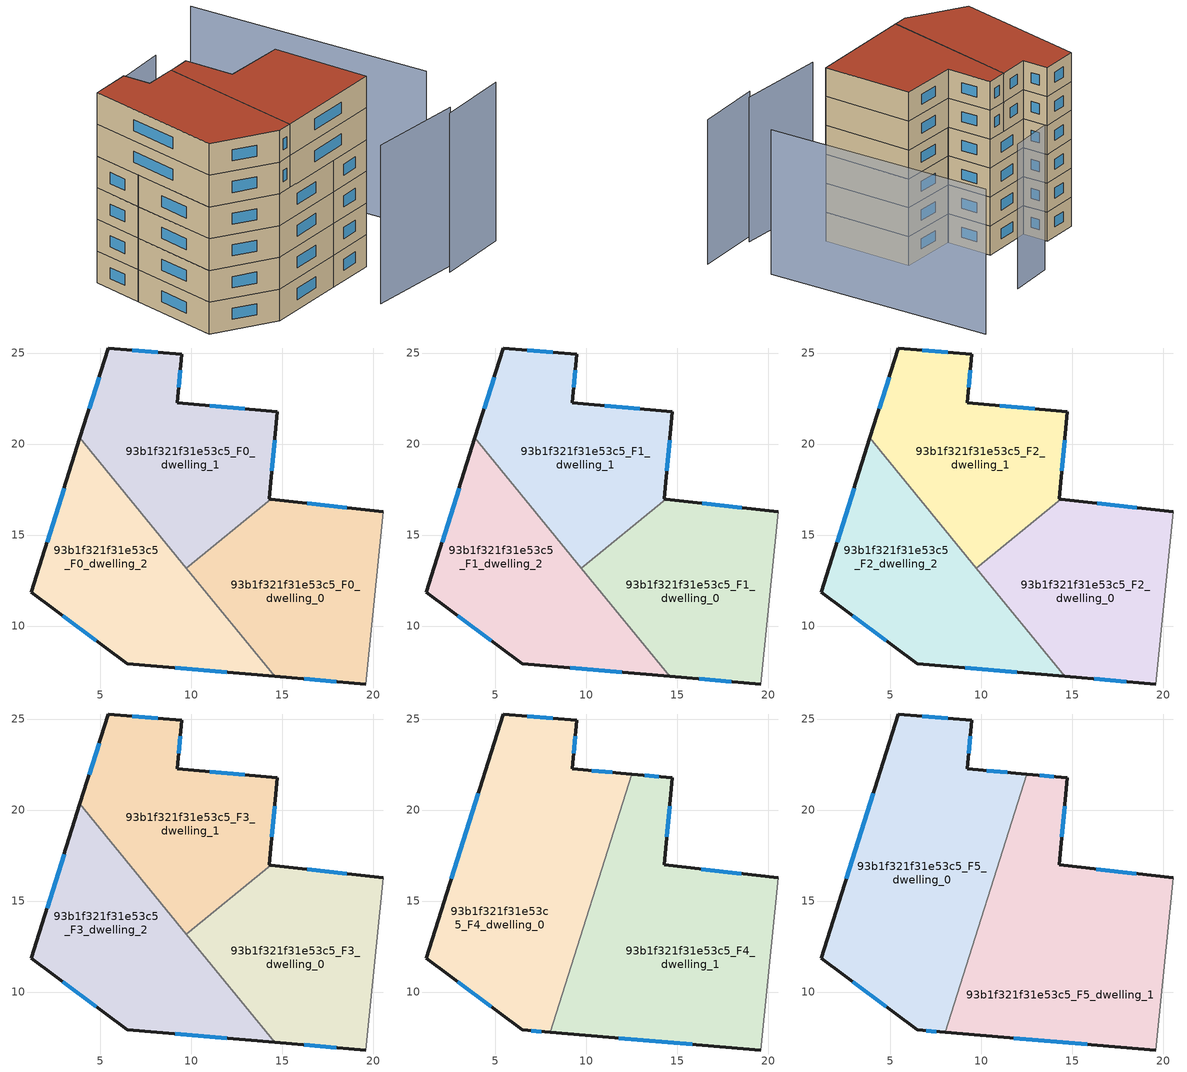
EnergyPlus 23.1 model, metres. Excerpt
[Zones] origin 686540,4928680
93b1f321f31e53c5_F0_dwelling_0
 floor ground (EU_floor_Construction): 20.54,16.26 19.6,6.82 14.58,7.24 9.72,13.19 14.37,16.98 z0
 wall outside (EU_wall_Construction): 14.58,7.24 19.6,6.82 / 20.54,16.26 14.37,16.98 z0:3
 wall adiabatic (EU_wall_Construction): 19.6,6.82 20.54,16.26 z0:3
 wall to 93b1f321f31e53c5_F0_dwelling_1 (EU_wall_Construction): 14.37,16.98 9.72,13.19 z0:3
 wall to 93b1f321f31e53c5_F0_dwelling_2 (EU_wall_Construction): 9.72,13.19 14.58,7.24 z0:3
 window (EU_Window_Construction): 16.21,7.1 17.97,6.95 / 18.54,16.5 16.38,16.75 z0.98:2.02
93b1f321f31e53c5_F0_dwelling_1
 floor ground (EU_floor_Construction): 14.72,21.78 14.3,16.99 14.37,16.98 9.72,13.19 3.89,20.34 5.44,25.28 9.48,24.92 9.24,22.25 z0
 wall outside (EU_wall_Construction): 14.37,16.98 14.3,16.99 14.72,21.78 9.24,22.25 9.48,24.92 5.44,25.28 3.89,20.34 z0:3
 wall to 93b1f321f31e53c5_F0_dwelling_2 (EU_wall_Construction): 3.89,20.34 9.72,13.19 z0:3
 window (EU_Window_Construction): 14.44,18.54 14.59,20.22 / 4.94,23.67 4.4,21.94 / 8.17,25.04 6.76,25.16 / 9.32,23.12 9.4,24.06 / 12.94,21.93 11.03,22.1 z0.98:2.02
93b1f321f31e53c5_F0_dwelling_2
 floor ground (EU_floor_Construction): 3.89,20.34 14.58,7.24 6.49,7.92 1.22,11.86 z0
 wall outside (EU_wall_Construction): 3.89,20.34 1.22,11.86 6.49,7.92 14.58,7.24 z0:3
 window (EU_Window_Construction): 9.12,7.7 11.95,7.46 / 2.94,10.57 4.78,9.2 / 3.02,17.58 2.09,14.61 z0.98:2.02
93b1f321f31e53c5_F1_dwelling_0
 floor to 93b1f321f31e53c5_F0_dwelling_0 (EU_floor_Construction): 20.54,16.26 19.6,6.82 14.58,7.24 9.72,13.19 14.37,16.98 z3
 wall outside (EU_wall_Construction): 14.58,7.24 19.6,6.82 / 20.54,16.26 14.37,16.98 z3:6
 wall adiabatic (EU_wall_Construction): 19.6,6.82 20.54,16.26 z3:6
 wall to 93b1f321f31e53c5_F1_dwelling_1 (EU_wall_Construction): 14.37,16.98 9.72,13.19 z3:6
 wall to 93b1f321f31e53c5_F1_dwelling_2 (EU_wall_Construction): 9.72,13.19 14.58,7.24 z3:6
 window (EU_Window_Construction): 16.21,7.1 17.97,6.95 / 18.54,16.5 16.38,16.75 z3.98:5.02
93b1f321f31e53c5_F1_dwelling_1
 floor to 93b1f321f31e53c5_F0_dwelling_1 (EU_floor_Construction): 14.72,21.78 14.3,16.99 14.37,16.98 9.72,13.19 3.89,20.34 5.44,25.28 9.48,24.92 9.24,22.25 z3
 wall outside (EU_wall_Construction): 14.37,16.98 14.3,16.99 14.72,21.78 9.24,22.25 9.48,24.92 5.44,25.28 3.89,20.34 z3:6
 wall to 93b1f321f31e53c5_F1_dwelling_2 (EU_wall_Construction): 3.89,20.34 9.72,13.19 z3:6
 window (EU_Window_Construction): 14.44,18.54 14.59,20.22 / 4.94,23.67 4.4,21.94 / 8.17,25.04 6.76,25.16 / 9.32,23.12 9.4,24.06 / 12.94,21.93 11.03,22.1 z3.98:5.02
93b1f321f31e53c5_F1_dwelling_2
 floor to 93b1f321f31e53c5_F0_dwelling_2 (EU_floor_Construction): 3.89,20.34 14.58,7.24 6.49,7.92 1.22,11.86 z3
 wall outside (EU_wall_Construction): 3.89,20.34 1.22,11.86 6.49,7.92 14.58,7.24 z3:6
 window (EU_Window_Construction): 9.12,7.7 11.95,7.46 / 2.94,10.57 4.78,9.2 / 3.02,17.58 2.09,14.61 z3.98:5.02
93b1f321f31e53c5_F2_dwelling_0
 floor to 93b1f321f31e53c5_F1_dwelling_0 (EU_floor_Construction): 20.54,16.26 19.6,6.82 14.58,7.24 9.72,13.19 14.37,16.98 z6
 wall outside (EU_wall_Construction): 14.58,7.24 19.6,6.82 / 20.54,16.26 14.37,16.98 z6:9
 wall adiabatic (EU_wall_Construction): 19.6,6.82 20.54,16.26 z6:9
 wall to 93b1f321f31e53c5_F2_dwelling_1 (EU_wall_Construction): 14.37,16.98 9.72,13.19 z6:9
 wall to 93b1f321f31e53c5_F2_dwelling_2 (EU_wall_Construction): 9.72,13.19 14.58,7.24 z6:9
 window (EU_Window_Construction): 16.21,7.1 17.97,6.95 / 18.54,16.5 16.38,16.75 z6.98:8.02
93b1f321f31e53c5_F2_dwelling_1
 floor to 93b1f321f31e53c5_F1_dwelling_1 (EU_floor_Construction): 14.72,21.78 14.3,16.99 14.37,16.98 9.72,13.19 3.89,20.34 5.44,25.28 9.48,24.92 9.24,22.25 z6
 wall outside (EU_wall_Construction): 14.37,16.98 14.3,16.99 14.72,21.78 9.24,22.25 9.48,24.92 5.44,25.28 3.89,20.34 z6:9
 wall to 93b1f321f31e53c5_F2_dwelling_2 (EU_wall_Construction): 3.89,20.34 9.72,13.19 z6:9
 window (EU_Window_Construction): 14.44,18.54 14.59,20.22 / 4.94,23.67 4.4,21.94 / 8.17,25.04 6.76,25.16 / 9.32,23.12 9.4,24.06 / 12.94,21.93 11.03,22.1 z6.98:8.02
93b1f321f31e53c5_F2_dwelling_2
 floor to 93b1f321f31e53c5_F1_dwelling_2 (EU_floor_Construction): 3.89,20.34 14.58,7.24 6.49,7.92 1.22,11.86 z6
 wall outside (EU_wall_Construction): 3.89,20.34 1.22,11.86 6.49,7.92 14.58,7.24 z6:9
 window (EU_Window_Construction): 9.12,7.7 11.95,7.46 / 2.94,10.57 4.78,9.2 / 3.02,17.58 2.09,14.61 z6.98:8.02
93b1f321f31e53c5_F3_dwelling_0
 floor to 93b1f321f31e53c5_F2_dwelling_0 (EU_floor_Construction): 20.54,16.26 19.6,6.82 14.58,7.24 9.72,13.19 14.37,16.98 z9
 wall outside (EU_wall_Construction): 14.58,7.24 19.6,6.82 / 20.54,16.26 14.37,16.98 z9:12
 wall adiabatic (EU_wall_Construction): 19.6,6.82 20.54,16.26 z9:12
 wall to 93b1f321f31e53c5_F3_dwelling_1 (EU_wall_Construction): 14.37,16.98 9.72,13.19 z9:12
 wall to 93b1f321f31e53c5_F3_dwelling_2 (EU_wall_Construction): 9.72,13.19 14.58,7.24 z9:12
 window (EU_Window_Construction): 16.21,7.1 17.97,6.95 / 18.54,16.5 16.38,16.75 z9.98:11.02
93b1f321f31e53c5_F3_dwelling_1
 floor to 93b1f321f31e53c5_F2_dwelling_1 (EU_floor_Construction): 14.72,21.78 14.3,16.99 14.37,16.98 9.72,13.19 3.89,20.34 5.44,25.28 9.48,24.92 9.24,22.25 z9
 wall outside (EU_wall_Construction): 14.37,16.98 14.3,16.99 14.72,21.78 9.24,22.25 9.48,24.92 5.44,25.28 3.89,20.34 z9:12
 wall to 93b1f321f31e53c5_F3_dwelling_2 (EU_wall_Construction): 3.89,20.34 9.72,13.19 z9:12
 window (EU_Window_Construction): 14.44,18.54 14.59,20.22 / 4.94,23.67 4.4,21.94 / 8.17,25.04 6.76,25.16 / 9.32,23.12 9.4,24.06 / 12.94,21.93 11.03,22.1 z9.98:11.02
93b1f321f31e53c5_F3_dwelling_2
 floor to 93b1f321f31e53c5_F2_dwelling_2 (EU_floor_Construction): 3.89,20.34 14.58,7.24 6.49,7.92 1.22,11.86 z9
 wall outside (EU_wall_Construction): 3.89,20.34 1.22,11.86 6.49,7.92 14.58,7.24 z9:12
 window (EU_Window_Construction): 9.12,7.7 11.95,7.46 / 2.94,10.57 4.78,9.2 / 3.02,17.58 2.09,14.61 z9.98:11.02
93b1f321f31e53c5_F4_dwelling_0
 floor to 93b1f321f31e53c5_F3_dwelling_1 (EU_floor_Construction): 9.48,24.92 9.24,22.25 12.5,21.97 9.72,13.19 3.89,20.34 5.44,25.28 z12
 floor to 93b1f321f31e53c5_F3_dwelling_2 (EU_floor_Construction): 3.89,20.34 9.72,13.19 8.03,7.79 6.49,7.92 1.22,11.86 z12
 wall outside (EU_wall_Construction): 12.5,21.97 9.24,22.25 9.48,24.92 5.44,25.28 1.22,11.86 6.49,7.92 8.03,7.79 z12:15
 wall to 93b1f321f31e53c5_F4_dwelling_1 (EU_wall_Construction): 8.03,7.79 12.5,21.97 z12:15
 window (EU_Window_Construction): 11.44,22.06 10.3,22.16 / 6.99,7.87 7.53,7.83 / 2.94,10.57 4.78,9.2 / 4.07,20.91 2.6,16.22 / 8.17,25.04 6.76,25.16 / 9.32,23.12 9.4,24.06 z12.98:14.02
93b1f321f31e53c5_F4_dwelling_1
 floor to 93b1f321f31e53c5_F3_dwelling_0 (EU_floor_Construction): 20.54,16.26 19.6,6.82 14.58,7.24 9.73,13.18 9.73,13.19 14.37,16.98 z12
 floor to 93b1f321f31e53c5_F3_dwelling_1 (EU_floor_Construction): 14.72,21.78 14.3,16.99 14.37,16.98 9.73,13.19 12.5,21.97 z12
 floor to 93b1f321f31e53c5_F3_dwelling_2 (EU_floor_Construction): 9.73,13.18 14.58,7.24 8.03,7.79 z12
 wall outside (EU_wall_Construction): 8.03,7.79 19.6,6.82 / 20.54,16.26 14.3,16.99 14.72,21.78 12.5,21.97 z12:15
 wall adiabatic (EU_wall_Construction): 19.6,6.82 20.54,16.26 z12:15
 window (EU_Window_Construction): 11.79,7.47 15.84,7.13 / 14,21.84 13.22,21.91 / 14.44,18.54 14.59,20.22 / 18.51,16.5 16.33,16.75 z12.98:14.02
93b1f321f31e53c5_F5_dwelling_0
 floor to 93b1f321f31e53c5_F4_dwelling_0 (EU_floor_Construction): 9.48,24.92 9.24,22.25 12.5,21.97 8.03,7.79 6.49,7.92 1.22,11.86 5.44,25.28 z15
 wall outside (EU_wall_Construction): 12.5,21.97 9.24,22.25 9.48,24.92 5.44,25.28 1.22,11.86 6.49,7.92 8.03,7.79 z15:18
 wall to 93b1f321f31e53c5_F5_dwelling_1 (EU_wall_Construction): 8.03,7.79 12.5,21.97 z15:18
 window (EU_Window_Construction): 11.44,22.06 10.3,22.16 / 6.99,7.87 7.53,7.83 / 2.94,10.57 4.78,9.2 / 4.07,20.91 2.6,16.22 / 8.17,25.04 6.76,25.16 / 9.32,23.12 9.4,24.06 z15.98:17.02
 roof outside (EU_roof_Construction): 8.03,7.79 12.5,21.97 9.24,22.25 9.48,24.92 5.44,25.28 1.22,11.86 6.49,7.92 z18
93b1f321f31e53c5_F5_dwelling_1
 floor to 93b1f321f31e53c5_F4_dwelling_1 (EU_floor_Construction): 20.54,16.26 19.6,6.82 8.03,7.79 12.5,21.97 14.72,21.78 14.3,16.99 z15
 wall outside (EU_wall_Construction): 8.03,7.79 19.6,6.82 / 20.54,16.26 14.3,16.99 14.72,21.78 12.5,21.97 z15:18
 wall adiabatic (EU_wall_Construction): 19.6,6.82 20.54,16.26 z15:18
 window (EU_Window_Construction): 11.79,7.47 15.84,7.13 / 14,21.84 13.22,21.91 / 14.44,18.54 14.59,20.22 / 18.51,16.5 16.33,16.75 z15.98:17.02
 roof outside (EU_roof_Construction): 19.6,6.82 20.54,16.26 14.3,16.99 14.72,21.78 12.5,21.97 8.03,7.79 z18
shading: 22.15,0.06 29.54,-0.33 / 13.67,2.03 23.28,0.64 / 28.53,5.96 30.07,29.94 / 19.96,27.68 15.05,27.84 z0:15
[Building]
EU S2 Campaign: North Axis=0; Terrain=City; Solar Distribution=FullExterior
[Site:Location]
Bologna: Latitude=44.5; Longitude=11.25; Time Zone=1; Elevation=37
[SizingPeriod:WeatherFileDays]
AnnualSizingPeriod: Begin Month=1; Begin Day of Month=1; End Month=12; End Day of Month=31; Day of Week for Start Day=Monday; Use Weather File Daylight Saving Period=No; Use Weather File Rain and Snow Indicators=No
[MATERIAL]
EU_InternalMass_Material: Roughness=MediumRough; Thickness=0.1; Conductivity=1; Density=1800; Specific Heat=900; Thermal Absorptance=0.9; Solar Absorptance=0.7; Visible Absorptance=0.7
[MATERIAL:NOMASS] Roughness=MediumRough; Thermal Absorptance=0.9; Solar Absorptance=0.7; Visible Absorptance=0.7
Name | Thermal Resistance
EU_wall_NoMass | 0.905828
EU_roof_NoMass | 0.37593
EU_floor_NoMass | 0.67114
[WINDOWMATERIAL:SIMPLEGLAZINGSYSTEM]
EU_Window_SimpleGlazing: UFactor=4.52486; Solar Heat Gain Coefficient=0.85; Visible Transmittance=0.85
[CONSTRUCTION]
EU_wall_Construction: EU_wall_NoMass
EU_roof_Construction: EU_roof_NoMass
EU_floor_Construction: EU_floor_NoMass
EU_InternalMass_Construction: EU_InternalMass_Material
EU_Window_Construction: EU_Window_SimpleGlazing
[ZONE] Type=1; Multiplier=1; Ceiling Height=autocalculate; Floor Area=autocalculate; Part of Total Floor Area=Yes
Name | Volume
93b1f321f31e53c5_F0_dwelling_0; 93b1f321f31e53c5_F1_dwelling_0; 93b1f321f31e53c5_F2_dwelling_0; 93b1f321f31e53c5_F3_dwelling_0 | 230.807
93b1f321f31e53c5_F4_dwelling_0 | 346.156
93b1f321f31e53c5_F5_dwelling_0 | 346.241
93b1f321f31e53c5_F0_dwelling_1 | 230.821
93b1f321f31e53c5_F1_dwelling_1; 93b1f321f31e53c5_F2_dwelling_1; 93b1f321f31e53c5_F3_dwelling_1 | 230.82
93b1f321f31e53c5_F4_dwelling_1 | 346.219
93b1f321f31e53c5_F5_dwelling_1 | 346.226
93b1f321f31e53c5_F0_dwelling_2 | 230.824
93b1f321f31e53c5_F1_dwelling_2; 93b1f321f31e53c5_F2_dwelling_2; 93b1f321f31e53c5_F3_dwelling_2 | 230.825
[INTERNALMASS] Construction=EU_InternalMass_Construction
Name | Zone or ZoneList | Surface Area
93b1f321f31e53c5_F0_dwelling_0_EU_InternalMass | 93b1f321f31e53c5_F0_dwelling_0 | 76.9365
93b1f321f31e53c5_F0_dwelling_1_EU_InternalMass | 93b1f321f31e53c5_F0_dwelling_1 | 76.9406
93b1f321f31e53c5_F0_dwelling_2_EU_InternalMass | 93b1f321f31e53c5_F0_dwelling_2 | 76.9416
93b1f321f31e53c5_F1_dwelling_0_EU_InternalMass | 93b1f321f31e53c5_F1_dwelling_0 | 76.9365
93b1f321f31e53c5_F1_dwelling_1_EU_InternalMass | 93b1f321f31e53c5_F1_dwelling_1 | 76.9406
93b1f321f31e53c5_F1_dwelling_2_EU_InternalMass | 93b1f321f31e53c5_F1_dwelling_2 | 76.9416
93b1f321f31e53c5_F2_dwelling_0_EU_InternalMass | 93b1f321f31e53c5_F2_dwelling_0 | 76.9365
93b1f321f31e53c5_F2_dwelling_1_EU_InternalMass | 93b1f321f31e53c5_F2_dwelling_1 | 76.9406
93b1f321f31e53c5_F2_dwelling_2_EU_InternalMass | 93b1f321f31e53c5_F2_dwelling_2 | 76.9416
93b1f321f31e53c5_F3_dwelling_0_EU_InternalMass | 93b1f321f31e53c5_F3_dwelling_0 | 76.9365
93b1f321f31e53c5_F3_dwelling_1_EU_InternalMass | 93b1f321f31e53c5_F3_dwelling_1 | 76.9406
93b1f321f31e53c5_F3_dwelling_2_EU_InternalMass | 93b1f321f31e53c5_F3_dwelling_2 | 76.9416
93b1f321f31e53c5_F4_dwelling_0_EU_InternalMass | 93b1f321f31e53c5_F4_dwelling_0 | 115.414
93b1f321f31e53c5_F4_dwelling_1_EU_InternalMass | 93b1f321f31e53c5_F4_dwelling_1 | 115.409
93b1f321f31e53c5_F5_dwelling_0_EU_InternalMass | 93b1f321f31e53c5_F5_dwelling_0 | 115.414
93b1f321f31e53c5_F5_dwelling_1_EU_InternalMass | 93b1f321f31e53c5_F5_dwelling_1 | 115.409
[OTHEREQUIPMENT] Fuel Type=Electricity; Design Level Calculation Method=Watts/Area; Power per Zone Floor Area=1; Fraction Latent=0; Fraction Radiant=0; Fraction Lost=0; Carbon Dioxide Generation Rate=0; EndUse Subcategory=EU_Step8_InternalGains
Name | Zone or ZoneList or Space or SpaceList | Schedule
EU_Step8_InternalGain_93b1f321f31e53c5_F0_dwelling_0_f000 | 93b1f321f31e53c5_F0_dwelling_0 | EU_Step8_GainSchedule_93b1f321f31e53c5_F0_dwelling_0_f000
EU_Step8_InternalGain_93b1f321f31e53c5_F0_dwelling_1_f000 | 93b1f321f31e53c5_F0_dwelling_1 | EU_Step8_GainSchedule_93b1f321f31e53c5_F0_dwelling_1_f000
EU_Step8_InternalGain_93b1f321f31e53c5_F0_dwelling_2_f000 | 93b1f321f31e53c5_F0_dwelling_2 | EU_Step8_GainSchedule_93b1f321f31e53c5_F0_dwelling_2_f000
EU_Step8_InternalGain_93b1f321f31e53c5_F1_dwelling_0_f000 | 93b1f321f31e53c5_F1_dwelling_0 | EU_Step8_GainSchedule_93b1f321f31e53c5_F1_dwelling_0_f000
EU_Step8_InternalGain_93b1f321f31e53c5_F1_dwelling_1_f000 | 93b1f321f31e53c5_F1_dwelling_1 | EU_Step8_GainSchedule_93b1f321f31e53c5_F1_dwelling_1_f000
EU_Step8_InternalGain_93b1f321f31e53c5_F1_dwelling_2_f000 | 93b1f321f31e53c5_F1_dwelling_2 | EU_Step8_GainSchedule_93b1f321f31e53c5_F1_dwelling_2_f000
EU_Step8_InternalGain_93b1f321f31e53c5_F2_dwelling_0_f000 | 93b1f321f31e53c5_F2_dwelling_0 | EU_Step8_GainSchedule_93b1f321f31e53c5_F2_dwelling_0_f000
EU_Step8_InternalGain_93b1f321f31e53c5_F2_dwelling_1_f000 | 93b1f321f31e53c5_F2_dwelling_1 | EU_Step8_GainSchedule_93b1f321f31e53c5_F2_dwelling_1_f000
EU_Step8_InternalGain_93b1f321f31e53c5_F2_dwelling_2_f000 | 93b1f321f31e53c5_F2_dwelling_2 | EU_Step8_GainSchedule_93b1f321f31e53c5_F2_dwelling_2_f000
EU_Step8_InternalGain_93b1f321f31e53c5_F3_dwelling_0_f000 | 93b1f321f31e53c5_F3_dwelling_0 | EU_Step8_GainSchedule_93b1f321f31e53c5_F3_dwelling_0_f000
EU_Step8_InternalGain_93b1f321f31e53c5_F3_dwelling_1_f000 | 93b1f321f31e53c5_F3_dwelling_1 | EU_Step8_GainSchedule_93b1f321f31e53c5_F3_dwelling_1_f000
EU_Step8_InternalGain_93b1f321f31e53c5_F3_dwelling_2_f000 | 93b1f321f31e53c5_F3_dwelling_2 | EU_Step8_GainSchedule_93b1f321f31e53c5_F3_dwelling_2_f000
EU_Step8_InternalGain_93b1f321f31e53c5_F4_dwelling_0_f000 | 93b1f321f31e53c5_F4_dwelling_0 | EU_Step8_GainSchedule_93b1f321f31e53c5_F4_dwelling_0_f000
EU_Step8_InternalGain_93b1f321f31e53c5_F4_dwelling_1_f000 | 93b1f321f31e53c5_F4_dwelling_1 | EU_Step8_GainSchedule_93b1f321f31e53c5_F4_dwelling_1_f000
EU_Step8_InternalGain_93b1f321f31e53c5_F5_dwelling_0_f000 | 93b1f321f31e53c5_F5_dwelling_0 | EU_Step8_GainSchedule_93b1f321f31e53c5_F5_dwelling_0_f000
EU_Step8_InternalGain_93b1f321f31e53c5_F5_dwelling_1_f000 | 93b1f321f31e53c5_F5_dwelling_1 | EU_Step8_GainSchedule_93b1f321f31e53c5_F5_dwelling_1_f000
[ZONEVENTILATION:DESIGNFLOWRATE] Schedule=EU_AlwaysOn; Design Flow Rate Calculation Method=AirChanges/Hour; Air Changes per Hour=0.73129; Ventilation Type=Natural; Fan Pressure Rise=0; Fan Total Efficiency=1; Constant Term Coefficient=1; Temperature Term Coefficient=0; Velocity Term Coefficient=0; Velocity Squared Term Coefficient=0; Minimum Indoor Temperature=-100; Maximum Indoor Temperature=100; Delta Temperature=-100; Minimum Outdoor Temperature=-100; Maximum Outdoor Temperature=100; Maximum Wind Speed=40
Name | Zone or ZoneList or Space or SpaceList
EU_ConstantAir_93b1f321f31e53c5_F0_dwelling_0 | 93b1f321f31e53c5_F0_dwelling_0
EU_ConstantAir_93b1f321f31e53c5_F0_dwelling_1 | 93b1f321f31e53c5_F0_dwelling_1
EU_ConstantAir_93b1f321f31e53c5_F0_dwelling_2 | 93b1f321f31e53c5_F0_dwelling_2
EU_ConstantAir_93b1f321f31e53c5_F1_dwelling_0 | 93b1f321f31e53c5_F1_dwelling_0
EU_ConstantAir_93b1f321f31e53c5_F1_dwelling_1 | 93b1f321f31e53c5_F1_dwelling_1
EU_ConstantAir_93b1f321f31e53c5_F1_dwelling_2 | 93b1f321f31e53c5_F1_dwelling_2
EU_ConstantAir_93b1f321f31e53c5_F2_dwelling_0 | 93b1f321f31e53c5_F2_dwelling_0
EU_ConstantAir_93b1f321f31e53c5_F2_dwelling_1 | 93b1f321f31e53c5_F2_dwelling_1
EU_ConstantAir_93b1f321f31e53c5_F2_dwelling_2 | 93b1f321f31e53c5_F2_dwelling_2
EU_ConstantAir_93b1f321f31e53c5_F3_dwelling_0 | 93b1f321f31e53c5_F3_dwelling_0
EU_ConstantAir_93b1f321f31e53c5_F3_dwelling_1 | 93b1f321f31e53c5_F3_dwelling_1
EU_ConstantAir_93b1f321f31e53c5_F3_dwelling_2 | 93b1f321f31e53c5_F3_dwelling_2
EU_ConstantAir_93b1f321f31e53c5_F4_dwelling_0 | 93b1f321f31e53c5_F4_dwelling_0
EU_ConstantAir_93b1f321f31e53c5_F4_dwelling_1 | 93b1f321f31e53c5_F4_dwelling_1
EU_ConstantAir_93b1f321f31e53c5_F5_dwelling_0 | 93b1f321f31e53c5_F5_dwelling_0
EU_ConstantAir_93b1f321f31e53c5_F5_dwelling_1 | 93b1f321f31e53c5_F5_dwelling_1
[HVACTEMPLATE:THERMOSTAT] Constant Heating Setpoint=20; Constant Cooling Setpoint=50
EU_HeatOnly_93b1f321f31e53c5_F0_dwelling_0; EU_HeatOnly_93b1f321f31e53c5_F0_dwelling_1; EU_HeatOnly_93b1f321f31e53c5_F0_dwelling_2; EU_HeatOnly_93b1f321f31e53c5_F1_dwelling_0; EU_HeatOnly_93b1f321f31e53c5_F1_dwelling_1; EU_HeatOnly_93b1f321f31e53c5_F1_dwelling_2; EU_HeatOnly_93b1f321f31e53c5_F2_dwelling_0; EU_HeatOnly_93b1f321f31e53c5_F2_dwelling_1; EU_HeatOnly_93b1f321f31e53c5_F2_dwelling_2; EU_HeatOnly_93b1f321f31e53c5_F3_dwelling_0; EU_HeatOnly_93b1f321f31e53c5_F3_dwelling_1; EU_HeatOnly_93b1f321f31e53c5_F3_dwelling_2; EU_HeatOnly_93b1f321f31e53c5_F4_dwelling_0; EU_HeatOnly_93b1f321f31e53c5_F4_dwelling_1; EU_HeatOnly_93b1f321f31e53c5_F5_dwelling_0; EU_HeatOnly_93b1f321f31e53c5_F5_dwelling_1
[HVACTEMPLATE:ZONE:IDEALLOADSAIRSYSTEM] System Availability Schedule=EU_AlwaysOn; Maximum Heating Supply Air Temperature=50; Minimum Cooling Supply Air Temperature=13; Maximum Heating Supply Air Humidity Ratio=0.0156; Minimum Cooling Supply Air Humidity Ratio=0.0077; Heating Limit=NoLimit; Cooling Limit=NoLimit; Heating Availability Schedule=EU_AlwaysOn; Cooling Availability Schedule=EU_CoolingOff; Dehumidification Control Type=ConstantSensibleHeatRatio; Cooling Sensible Heat Ratio=0.7; Dehumidification Setpoint=60; Humidification Control Type=None; Humidification Setpoint=30; Outdoor Air Method=None; Outdoor Air Flow Rate per Person=0.00944; Outdoor Air Flow Rate per Zone Floor Area=0; Outdoor Air Flow Rate per Zone=0; Demand Controlled Ventilation Type=None; Outdoor Air Economizer Type=NoEconomizer; Heat Recovery Type=None; Sensible Heat Recovery Effectiveness=0.7; Latent Heat Recovery Effectiveness=0.65
Name | Template Thermostat
93b1f321f31e53c5_F0_dwelling_0 | EU_HeatOnly_93b1f321f31e53c5_F0_dwelling_0
93b1f321f31e53c5_F0_dwelling_1 | EU_HeatOnly_93b1f321f31e53c5_F0_dwelling_1
93b1f321f31e53c5_F0_dwelling_2 | EU_HeatOnly_93b1f321f31e53c5_F0_dwelling_2
93b1f321f31e53c5_F1_dwelling_0 | EU_HeatOnly_93b1f321f31e53c5_F1_dwelling_0
93b1f321f31e53c5_F1_dwelling_1 | EU_HeatOnly_93b1f321f31e53c5_F1_dwelling_1
93b1f321f31e53c5_F1_dwelling_2 | EU_HeatOnly_93b1f321f31e53c5_F1_dwelling_2
93b1f321f31e53c5_F2_dwelling_0 | EU_HeatOnly_93b1f321f31e53c5_F2_dwelling_0
93b1f321f31e53c5_F2_dwelling_1 | EU_HeatOnly_93b1f321f31e53c5_F2_dwelling_1
93b1f321f31e53c5_F2_dwelling_2 | EU_HeatOnly_93b1f321f31e53c5_F2_dwelling_2
93b1f321f31e53c5_F3_dwelling_0 | EU_HeatOnly_93b1f321f31e53c5_F3_dwelling_0
93b1f321f31e53c5_F3_dwelling_1 | EU_HeatOnly_93b1f321f31e53c5_F3_dwelling_1
93b1f321f31e53c5_F3_dwelling_2 | EU_HeatOnly_93b1f321f31e53c5_F3_dwelling_2
93b1f321f31e53c5_F4_dwelling_0 | EU_HeatOnly_93b1f321f31e53c5_F4_dwelling_0
93b1f321f31e53c5_F4_dwelling_1 | EU_HeatOnly_93b1f321f31e53c5_F4_dwelling_1
93b1f321f31e53c5_F5_dwelling_0 | EU_HeatOnly_93b1f321f31e53c5_F5_dwelling_0
93b1f321f31e53c5_F5_dwelling_1 | EU_HeatOnly_93b1f321f31e53c5_F5_dwelling_1
[SIZING:ZONE] Zone Cooling Design Supply Air Temperature Input Method=SupplyAirTemperature; Zone Cooling Design Supply Air Temperature=13; Zone Heating Design Supply Air Temperature Input Method=SupplyAirTemperature; Zone Heating Design Supply Air Temperature=50; Zone Cooling Design Supply Air Humidity Ratio=0.008; Zone Heating Design Supply Air Humidity Ratio=0.008; Cooling Design Air Flow Method=DesignDay; Cooling Design Air Flow Rate=0; Cooling Minimum Air Flow per Zone Floor Area=0.000762; Cooling Minimum Air Flow=0; Cooling Minimum Air Flow Fraction=0.2; Heating Design Air Flow Method=DesignDay; Heating Design Air Flow Rate=0; Heating Maximum Air Flow per Zone Floor Area=0.002032; Heating Maximum Air Flow=0.141576; Heating Maximum Air Flow Fraction=0.3; Account for Dedicated Outdoor Air System=No; Dedicated Outdoor Air System Control Strategy=NeutralSupplyAir; Dedicated Outdoor Air Low Setpoint Temperature for Design=autosize; Dedicated Outdoor Air High Setpoint Temperature for Design=autosize; Zone Load Sizing Method=Sensible Load Only No Latent Load; Zone Latent Cooling Design Supply Air Humidity Ratio Input Method=HumidityRatioDifference; Zone Cooling Design Supply Air Humidity Ratio Difference=0.005; Zone Latent Heating Design Supply Air Humidity Ratio Input Method=HumidityRatioDifference; Zone Humidification Design Supply Air Humidity Ratio Difference=0.005
93b1f321f31e53c5_F0_dwelling_0; 93b1f321f31e53c5_F0_dwelling_1; 93b1f321f31e53c5_F0_dwelling_2; 93b1f321f31e53c5_F1_dwelling_0; 93b1f321f31e53c5_F1_dwelling_1; 93b1f321f31e53c5_F1_dwelling_2; 93b1f321f31e53c5_F2_dwelling_0; 93b1f321f31e53c5_F2_dwelling_1; 93b1f321f31e53c5_F2_dwelling_2; 93b1f321f31e53c5_F3_dwelling_0; 93b1f321f31e53c5_F3_dwelling_1; 93b1f321f31e53c5_F3_dwelling_2; 93b1f321f31e53c5_F4_dwelling_0; 93b1f321f31e53c5_F4_dwelling_1; 93b1f321f31e53c5_F5_dwelling_0; 93b1f321f31e53c5_F5_dwelling_1
[SCHEDULE:CONSTANT]
Name | Hourly Value
EU_AlwaysOn | 1
EU_CoolingOff | 0
[SCHEDULE:FILE] Column Number=1; Rows to Skip at Top=0; Number of Hours of Data=8760; Column Separator=Comma; Interpolate to Timestep=No; Minutes per Item=60; Adjust Schedule for Daylight Savings=Yes
Name | File
EU_Step8_GainSchedule_93b1f321f31e53c5_F0_dwelling_0_f000 | ../../schedules/93b1f321f31e53c5/93b1f321f31e53c5_F0_dwelling_0_f000_gain.csv
EU_Step8_GainSchedule_93b1f321f31e53c5_F0_dwelling_1_f000 | ../../schedules/93b1f321f31e53c5/93b1f321f31e53c5_F0_dwelling_1_f000_gain.csv
EU_Step8_GainSchedule_93b1f321f31e53c5_F0_dwelling_2_f000 | ../../schedules/93b1f321f31e53c5/93b1f321f31e53c5_F0_dwelling_2_f000_gain.csv
EU_Step8_GainSchedule_93b1f321f31e53c5_F1_dwelling_0_f000 | ../../schedules/93b1f321f31e53c5/93b1f321f31e53c5_F1_dwelling_0_f000_gain.csv
EU_Step8_GainSchedule_93b1f321f31e53c5_F1_dwelling_1_f000 | ../../schedules/93b1f321f31e53c5/93b1f321f31e53c5_F1_dwelling_1_f000_gain.csv
EU_Step8_GainSchedule_93b1f321f31e53c5_F1_dwelling_2_f000 | ../../schedules/93b1f321f31e53c5/93b1f321f31e53c5_F1_dwelling_2_f000_gain.csv
EU_Step8_GainSchedule_93b1f321f31e53c5_F2_dwelling_0_f000 | ../../schedules/93b1f321f31e53c5/93b1f321f31e53c5_F2_dwelling_0_f000_gain.csv
EU_Step8_GainSchedule_93b1f321f31e53c5_F2_dwelling_1_f000 | ../../schedules/93b1f321f31e53c5/93b1f321f31e53c5_F2_dwelling_1_f000_gain.csv
EU_Step8_GainSchedule_93b1f321f31e53c5_F2_dwelling_2_f000 | ../../schedules/93b1f321f31e53c5/93b1f321f31e53c5_F2_dwelling_2_f000_gain.csv
EU_Step8_GainSchedule_93b1f321f31e53c5_F3_dwelling_0_f000 | ../../schedules/93b1f321f31e53c5/93b1f321f31e53c5_F3_dwelling_0_f000_gain.csv
EU_Step8_GainSchedule_93b1f321f31e53c5_F3_dwelling_1_f000 | ../../schedules/93b1f321f31e53c5/93b1f321f31e53c5_F3_dwelling_1_f000_gain.csv
EU_Step8_GainSchedule_93b1f321f31e53c5_F3_dwelling_2_f000 | ../../schedules/93b1f321f31e53c5/93b1f321f31e53c5_F3_dwelling_2_f000_gain.csv
EU_Step8_GainSchedule_93b1f321f31e53c5_F4_dwelling_0_f000 | ../../schedules/93b1f321f31e53c5/93b1f321f31e53c5_F4_dwelling_0_f000_gain.csv
EU_Step8_GainSchedule_93b1f321f31e53c5_F4_dwelling_1_f000 | ../../schedules/93b1f321f31e53c5/93b1f321f31e53c5_F4_dwelling_1_f000_gain.csv
EU_Step8_GainSchedule_93b1f321f31e53c5_F5_dwelling_0_f000 | ../../schedules/93b1f321f31e53c5/93b1f321f31e53c5_F5_dwelling_0_f000_gain.csv
EU_Step8_GainSchedule_93b1f321f31e53c5_F5_dwelling_1_f000 | ../../schedules/93b1f321f31e53c5/93b1f321f31e53c5_F5_dwelling_1_f000_gain.csv
